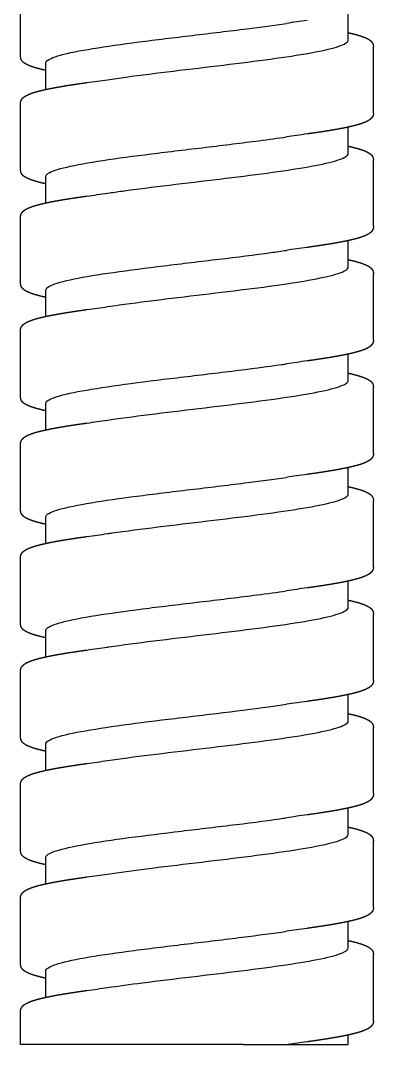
# Model space of a CAD drawing. Extents: x 17496 to 17916, y -10787 to -10193.
# Drawn here: x 17692.88 to 17695.68, y -10580.7 to -10572.57 of the extents above; entities that cross this region are included whole.
import ezdxf

# ---------------------------------------------------------------- set-up
doc = ezdxf.new("R2010")
doc.units = 0
doc.header["$LTSCALE"] = 7
doc.header["$MEASUREMENT"] = 0
doc.layers.add('DWG', color=7, linetype='CONTINUOUS')

msp = doc.modelspace()

# ---------------------------------------------------------------- linework, layer by layer
at = {"layer": 'DWG'}
for p, q in [((17692.8784, -10572.859), (17692.8784, -10572.3328)), ((17695.4784, -10572.7284), (17695.4784, -10572.5202)), ((17695.6784, -10573.309), (17695.6784, -10572.7828)), ((17693.0784, -10573.1216), (17693.0784, -10572.9134)), ((17692.8784, -10573.759), (17692.8784, -10573.2328)), ((17695.4784, -10573.6284), (17695.4784, -10573.4202)), ((17695.6784, -10574.209), (17695.6784, -10573.6828)), ((17693.0784, -10574.0216), (17693.0784, -10573.8134)), ((17692.8784, -10574.659), (17692.8784, -10574.1328)), ((17695.4784, -10574.5284), (17695.4784, -10574.3202)), ((17695.6784, -10575.109), (17695.6784, -10574.5828)), ((17693.0784, -10574.9216), (17693.0784, -10574.7134)), ((17692.8784, -10575.559), (17692.8784, -10575.0328)), ((17695.4784, -10575.4284), (17695.4784, -10575.2202)), ((17695.6784, -10576.009), (17695.6784, -10575.4828)), ((17693.0784, -10575.8216), (17693.0784, -10575.6134)), ((17692.8784, -10576.459), (17692.8784, -10575.9328)), ((17695.4784, -10576.3284), (17695.4784, -10576.1202)), ((17695.6784, -10576.909), (17695.6784, -10576.3828)), ((17693.0784, -10576.7216), (17693.0784, -10576.5134)), ((17692.8784, -10577.359), (17692.8784, -10576.8328)), ((17695.4784, -10577.2284), (17695.4784, -10577.0202)), ((17695.6784, -10577.809), (17695.6784, -10577.2828)), ((17693.0784, -10577.6216), (17693.0784, -10577.4134)), ((17692.8784, -10578.259), (17692.8784, -10577.7328)), ((17695.4784, -10578.1284), (17695.4784, -10577.9202)), ((17695.6784, -10578.709), (17695.6784, -10578.1828)), ((17693.0784, -10578.5216), (17693.0784, -10578.3134)), ((17692.8784, -10579.159), (17692.8784, -10578.6328)), ((17695.4784, -10579.0284), (17695.4784, -10578.8202)), ((17695.6784, -10579.609), (17695.6784, -10579.0828)), ((17693.0784, -10579.4216), (17693.0784, -10579.2134)), ((17692.8784, -10580.059), (17692.8784, -10579.5328)), ((17695.4784, -10579.9284), (17695.4784, -10579.7202)), ((17695.6784, -10580.509), (17695.6784, -10579.9828)), ((17693.0784, -10580.3216), (17693.0784, -10580.1134)), ((17692.8784, -10580.6959), (17692.8784, -10580.4328)), ((17695.4784, -10580.6959), (17695.4784, -10580.6202)), ((17694.6467, -10580.6959), (17692.8784, -10580.6959)), ((17694.6467, -10580.6959), (17694.9863, -10580.6959)), ((17694.9863, -10580.6959), (17695.0007, -10580.6959)), ((17695.0007, -10580.6959), (17695.4784, -10580.6959))]:
    msp.add_line(p, q, dxfattribs=at)
for centre, radius, start, end in [((17697.1681, -10587.3647), 14.927, 97.76642, 98.39889), ((17691.3887, -10558.2771), 14.927, 277.76642, 278.39889), ((17697.1681, -10588.2647), 14.927, 97.76642, 98.39889), ((17691.3887, -10559.1771), 14.927, 277.76642, 278.39889), ((17697.1681, -10589.1647), 14.927, 97.76642, 98.39889), ((17691.3887, -10560.0771), 14.927, 277.76642, 278.39889), ((17697.1681, -10590.0647), 14.927, 97.76642, 98.39889), ((17691.3887, -10560.9771), 14.927, 277.76642, 278.39889), ((17697.1681, -10590.9647), 14.927, 97.76642, 98.39889), ((17691.3887, -10561.8771), 14.927, 277.76642, 278.39889), ((17697.1681, -10591.8647), 14.927, 97.76642, 98.39889), ((17691.3887, -10562.7771), 14.927, 277.76642, 278.39889), ((17697.1681, -10592.7647), 14.927, 97.76642, 98.39889), ((17691.3887, -10563.6771), 14.927, 277.76642, 278.39889), ((17697.1681, -10593.6647), 14.927, 97.76642, 98.39889), ((17691.3887, -10564.5771), 14.927, 277.76642, 278.39889), ((17697.1681, -10594.5647), 14.927, 97.76642, 98.39889), ((17691.3887, -10565.4771), 14.927, 277.76642, 278.39889), ((17697.1981, -10595.6781), 15.1425, 97.76953, 98.34373)]:
    msp.add_arc(centre, radius, start, end, dxfattribs=at)
for points, degree, knots in [([(17693.0784, -10572.9134), (17693.0784, -10572.9094), (17693.0858, -10572.888), (17693.1726, -10572.8492), (17693.4346, -10572.797), (17693.8075, -10572.7448), (17694.2423, -10572.6926), (17694.6549, -10572.6436), (17694.8918, -10572.612), (17694.9878, -10572.5978)], 3, [59.69026, 59.69026, 59.69026, 59.69026, 59.773709, 60.138183, 60.502657, 60.86713, 61.231604, 61.596078, 61.893552, 61.893552, 61.893552, 61.893552]), ([(17695.4784, -10572.6716), (17695.4807, -10572.6721), (17695.497, -10572.6757), (17695.5126, -10572.6794), (17695.5275, -10572.683), (17695.5416, -10572.6867), (17695.5551, -10572.6905), (17695.5678, -10572.6943), (17695.5799, -10572.6982), (17695.5913, -10572.7021), (17695.602, -10572.7061), (17695.6121, -10572.7102), (17695.6214, -10572.7144), (17695.638, -10572.7229), (17695.6534, -10572.7333), (17695.6663, -10572.7462), (17695.6752, -10572.7624), (17695.6784, -10572.7828)], 1, [2.573213, 2.573213, 2.597096, 2.768842, 2.940588, 3.112333, 3.284079, 3.455825, 3.627571, 3.799317, 3.971063, 4.142809, 4.314555, 4.486301, 4.80184, 5.117379, 5.432917, 5.748456, 6.063995, 6.063995]), ([(17693.569, -10573.044), (17693.6155, -10573.0371), (17693.7772, -10573.0144), (17694.088, -10572.9758), (17694.492, -10572.9282), (17694.8727, -10572.8807), (17695.1885, -10572.8331), (17695.4047, -10572.7855), (17695.4731, -10572.7506), (17695.4784, -10572.7316), (17695.4784, -10572.7284)], 3, [60.628562, 60.628562, 60.628562, 60.628562, 60.772553, 61.104644, 61.436734, 61.768825, 62.100915, 62.433006, 62.765096, 62.831853, 62.831853, 62.831853, 62.831853]), ([(17693.0785, -10572.9702), (17693.0761, -10572.9697), (17693.0598, -10572.966), (17693.0443, -10572.9624), (17693.0294, -10572.9587), (17693.0152, -10572.955), (17693.0018, -10572.9513), (17692.989, -10572.9475), (17692.9769, -10572.9436), (17692.9655, -10572.9397), (17692.9548, -10572.9356), (17692.9448, -10572.9315), (17692.9354, -10572.9273), (17692.9189, -10572.9188), (17692.9034, -10572.9085), (17692.8905, -10572.8956), (17692.8817, -10572.8794), (17692.8784, -10572.859)], 1, [2.573214, 2.573214, 2.597068, 2.768814, 2.94056, 3.112306, 3.284052, 3.455798, 3.627544, 3.79929, 3.971036, 4.142782, 4.314528, 4.486274, 4.801818, 5.117362, 5.432907, 5.748451, 6.063995, 6.063995]), ([(17692.8784, -10573.2328), (17692.8789, -10573.2258), (17692.8802, -10573.2191), (17692.8823, -10573.2128), (17692.8849, -10573.2069), (17692.888, -10573.2014), (17692.8915, -10573.1964), (17692.8952, -10573.192), (17692.9013, -10573.1859), (17692.9077, -10573.1806), (17692.9144, -10573.1759), (17692.9216, -10573.1716), (17692.9291, -10573.1676), (17692.9396, -10573.1625), (17692.951, -10573.1576), (17692.9634, -10573.1528), (17692.9766, -10573.1482), (17692.9908, -10573.1437), (17693.0059, -10573.1393), (17693.022, -10573.1349), (17693.039, -10573.1306), (17693.057, -10573.1264), (17693.076, -10573.1221), (17693.096, -10573.1179), (17693.1152, -10573.1139), (17693.1352, -10573.11), (17693.1561, -10573.1061), (17693.1778, -10573.1022), (17693.2003, -10573.0983), (17693.2236, -10573.0944), (17693.2476, -10573.0905), (17693.2723, -10573.0866), (17693.2977, -10573.0827), (17693.3238, -10573.0788), (17693.3505, -10573.0749), (17693.3779, -10573.071), (17693.4059, -10573.0672)], 1, [0, 0, 0.098664, 0.197327, 0.295991, 0.394654, 0.493318, 0.591982, 0.690645, 0.844485, 0.998324, 1.152163, 1.306003, 1.459842, 1.661125, 1.862407, 2.06369, 2.264973, 2.466256, 2.667538, 2.868821, 3.070104, 3.271386, 3.472669, 3.673952, 3.858159, 4.042366, 4.226572, 4.410779, 4.594986, 4.779193, 4.9634, 5.147607, 5.331814, 5.516021, 5.700228, 5.884435, 6.068642, 6.068642]), ([(17695.6784, -10573.309), (17695.678, -10573.316), (17695.6766, -10573.3226), (17695.6746, -10573.329), (17695.6719, -10573.3349), (17695.6688, -10573.3404), (17695.6653, -10573.3454), (17695.6616, -10573.3498), (17695.6556, -10573.3558), (17695.6492, -10573.3611), (17695.6424, -10573.3658), (17695.6353, -10573.3701), (17695.6278, -10573.3742), (17695.6172, -10573.3793), (17695.6058, -10573.3842), (17695.5935, -10573.3889), (17695.5802, -10573.3936), (17695.566, -10573.3981), (17695.5509, -10573.4025), (17695.5349, -10573.4068), (17695.5178, -10573.4111), (17695.4998, -10573.4154), (17695.4808, -10573.4196), (17695.4609, -10573.4239), (17695.4417, -10573.4278), (17695.4216, -10573.4317), (17695.4007, -10573.4357), (17695.379, -10573.4396), (17695.3565, -10573.4435), (17695.3333, -10573.4474), (17695.3093, -10573.4513), (17695.2846, -10573.4552), (17695.2591, -10573.4591), (17695.2331, -10573.463), (17695.2063, -10573.4669), (17695.1789, -10573.4707), (17695.151, -10573.4746)], 1, [0, 0, 0.098664, 0.197327, 0.295991, 0.394654, 0.493318, 0.591981, 0.690645, 0.844484, 0.998324, 1.152163, 1.306002, 1.459842, 1.661124, 1.862407, 2.06369, 2.264972, 2.466255, 2.667538, 2.86882, 3.070103, 3.271385, 3.472668, 3.673951, 3.858158, 4.042365, 4.226572, 4.410779, 4.594986, 4.779193, 4.9634, 5.147607, 5.331814, 5.516021, 5.700228, 5.884435, 6.068642, 6.068642]), ([(17693.0784, -10573.8134), (17693.0785, -10573.8052), (17693.0966, -10573.7797), (17693.223, -10573.7367), (17693.5153, -10573.6845), (17693.9079, -10573.6323), (17694.3491, -10573.5801), (17694.7202, -10573.5353), (17694.9199, -10573.5078), (17694.9878, -10573.4978)], 3, [53.407075, 53.407075, 53.407075, 53.407075, 53.577654, 53.942128, 54.306601, 54.671075, 55.035549, 55.400023, 55.610367, 55.610367, 55.610367, 55.610367]), ([(17693.569, -10573.944), (17693.6069, -10573.9384), (17693.7582, -10573.9169), (17694.0561, -10573.8796), (17694.46, -10573.832), (17694.8442, -10573.7845), (17695.1665, -10573.7369), (17695.3918, -10573.6893), (17695.4705, -10573.6532), (17695.4784, -10573.6328), (17695.4784, -10573.6284)], 3, [54.345376, 54.345376, 54.345376, 54.345376, 54.462835, 54.794925, 55.127016, 55.459106, 55.791196, 56.123287, 56.455377, 56.548668, 56.548668, 56.548668, 56.548668]), ([(17695.4784, -10573.5716), (17695.4807, -10573.5721), (17695.497, -10573.5757), (17695.5126, -10573.5794), (17695.5274, -10573.583), (17695.5416, -10573.5867), (17695.5551, -10573.5905), (17695.5678, -10573.5943), (17695.5799, -10573.5982), (17695.5913, -10573.6021), (17695.602, -10573.6061), (17695.6121, -10573.6102), (17695.6214, -10573.6144), (17695.638, -10573.6229), (17695.6534, -10573.6333), (17695.6663, -10573.6462), (17695.6752, -10573.6624), (17695.6784, -10573.6828)], 1, [2.573214, 2.573214, 2.597066, 2.768812, 2.940557, 3.112303, 3.284049, 3.455795, 3.627541, 3.799287, 3.971033, 4.142779, 4.314525, 4.486271, 4.801816, 5.117361, 5.432906, 5.74845, 6.063995, 6.063995]), ([(17693.0785, -10573.8702), (17693.0761, -10573.8697), (17693.0598, -10573.866), (17693.0443, -10573.8624), (17693.0294, -10573.8587), (17693.0152, -10573.855), (17693.0018, -10573.8513), (17692.989, -10573.8475), (17692.9769, -10573.8436), (17692.9655, -10573.8397), (17692.9548, -10573.8356), (17692.9448, -10573.8315), (17692.9354, -10573.8273), (17692.9189, -10573.8188), (17692.9034, -10573.8085), (17692.8905, -10573.7956), (17692.8817, -10573.7794), (17692.8784, -10573.759)], 1, [2.573214, 2.573214, 2.597067, 2.768813, 2.940559, 3.112305, 3.284051, 3.455797, 3.627543, 3.799289, 3.971035, 4.142781, 4.314527, 4.486273, 4.801817, 5.117362, 5.432906, 5.748451, 6.063995, 6.063995]), ([(17692.8784, -10574.1328), (17692.8789, -10574.1258), (17692.8802, -10574.1191), (17692.8823, -10574.1128), (17692.8849, -10574.1069), (17692.888, -10574.1014), (17692.8915, -10574.0964), (17692.8952, -10574.092), (17692.9013, -10574.0859), (17692.9077, -10574.0806), (17692.9144, -10574.0759), (17692.9216, -10574.0716), (17692.9291, -10574.0676), (17692.9396, -10574.0625), (17692.951, -10574.0576), (17692.9634, -10574.0528), (17692.9766, -10574.0482), (17692.9908, -10574.0437), (17693.0059, -10574.0393), (17693.022, -10574.0349), (17693.039, -10574.0306), (17693.057, -10574.0264), (17693.076, -10574.0221), (17693.096, -10574.0179), (17693.1152, -10574.0139), (17693.1352, -10574.01), (17693.1561, -10574.0061), (17693.1778, -10574.0022), (17693.2003, -10573.9983), (17693.2236, -10573.9944), (17693.2476, -10573.9905), (17693.2723, -10573.9866), (17693.2977, -10573.9827), (17693.3238, -10573.9788), (17693.3505, -10573.9749), (17693.3779, -10573.971), (17693.4059, -10573.9672)], 1, [0, 0, 0.098664, 0.197327, 0.295991, 0.394654, 0.493318, 0.591982, 0.690645, 0.844484, 0.998324, 1.152163, 1.306003, 1.459842, 1.661125, 1.862407, 2.06369, 2.264973, 2.466255, 2.667538, 2.868821, 3.070103, 3.271386, 3.472669, 3.673951, 3.858158, 4.042365, 4.226572, 4.410779, 4.594986, 4.779193, 4.9634, 5.147607, 5.331814, 5.516021, 5.700228, 5.884435, 6.068642, 6.068642]), ([(17695.6784, -10574.209), (17695.678, -10574.216), (17695.6766, -10574.2226), (17695.6746, -10574.229), (17695.6719, -10574.2349), (17695.6688, -10574.2404), (17695.6653, -10574.2454), (17695.6616, -10574.2498), (17695.6556, -10574.2558), (17695.6492, -10574.2611), (17695.6424, -10574.2658), (17695.6353, -10574.2701), (17695.6278, -10574.2742), (17695.6172, -10574.2793), (17695.6058, -10574.2842), (17695.5935, -10574.2889), (17695.5802, -10574.2936), (17695.566, -10574.2981), (17695.5509, -10574.3025), (17695.5349, -10574.3068), (17695.5178, -10574.3111), (17695.4998, -10574.3154), (17695.4808, -10574.3196), (17695.4609, -10574.3239), (17695.4417, -10574.3278), (17695.4216, -10574.3317), (17695.4007, -10574.3357), (17695.379, -10574.3396), (17695.3565, -10574.3435), (17695.3333, -10574.3474), (17695.3093, -10574.3513), (17695.2846, -10574.3552), (17695.2591, -10574.3591), (17695.2331, -10574.363), (17695.2063, -10574.3669), (17695.1789, -10574.3707), (17695.151, -10574.3746)], 1, [0, 0, 0.098664, 0.197327, 0.295991, 0.394654, 0.493318, 0.591981, 0.690645, 0.844484, 0.998324, 1.152163, 1.306003, 1.459842, 1.661125, 1.862407, 2.06369, 2.264973, 2.466255, 2.667538, 2.868821, 3.070103, 3.271386, 3.472668, 3.673951, 3.858158, 4.042365, 4.226572, 4.410779, 4.594986, 4.779193, 4.9634, 5.147607, 5.331814, 5.516021, 5.700228, 5.884435, 6.068642, 6.068642]), ([(17693.0784, -10574.7134), (17693.0785, -10574.7011), (17693.1106, -10574.6714), (17693.2815, -10574.6243), (17693.6018, -10574.5721), (17694.0111, -10574.5198), (17694.4555, -10574.4676), (17694.7837, -10574.427), (17694.948, -10574.4037), (17694.9878, -10574.3978)], 3, [47.12389, 47.12389, 47.12389, 47.12389, 47.381599, 47.746072, 48.110546, 48.47502, 48.839494, 49.203968, 49.327181, 49.327181, 49.327181, 49.327181]), ([(17693.569, -10574.844), (17693.5984, -10574.8396), (17693.7394, -10574.8194), (17694.0243, -10574.7834), (17694.4279, -10574.7358), (17694.8152, -10574.6883), (17695.1439, -10574.6407), (17695.378, -10574.5931), (17695.4676, -10574.5557), (17695.4784, -10574.5341), (17695.4784, -10574.5284)], 3, [48.062191, 48.062191, 48.062191, 48.062191, 48.153116, 48.485206, 48.817297, 49.149387, 49.481478, 49.813568, 50.145659, 50.265482, 50.265482, 50.265482, 50.265482]), ([(17695.4784, -10574.4716), (17695.4807, -10574.4721), (17695.497, -10574.4757), (17695.5126, -10574.4794), (17695.5274, -10574.483), (17695.5416, -10574.4867), (17695.5551, -10574.4905), (17695.5678, -10574.4943), (17695.5799, -10574.4982), (17695.5913, -10574.5021), (17695.602, -10574.5061), (17695.6121, -10574.5102), (17695.6214, -10574.5144), (17695.638, -10574.5229), (17695.6534, -10574.5333), (17695.6663, -10574.5462), (17695.6752, -10574.5624), (17695.6784, -10574.5828)], 1, [2.573214, 2.573214, 2.597067, 2.768813, 2.940559, 3.112305, 3.284051, 3.455797, 3.627543, 3.799289, 3.971035, 4.142781, 4.314526, 4.486272, 4.801817, 5.117362, 5.432906, 5.748451, 6.063995, 6.063995]), ([(17693.0785, -10574.7702), (17693.0761, -10574.7697), (17693.0598, -10574.766), (17693.0443, -10574.7624), (17693.0294, -10574.7587), (17693.0152, -10574.755), (17693.0018, -10574.7513), (17692.989, -10574.7475), (17692.9769, -10574.7436), (17692.9655, -10574.7397), (17692.9548, -10574.7356), (17692.9448, -10574.7315), (17692.9354, -10574.7273), (17692.9189, -10574.7188), (17692.9034, -10574.7085), (17692.8905, -10574.6956), (17692.8817, -10574.6794), (17692.8784, -10574.659)], 1, [2.573214, 2.573214, 2.597066, 2.768812, 2.940558, 3.112304, 3.28405, 3.455796, 3.627542, 3.799288, 3.971034, 4.142779, 4.314525, 4.486271, 4.801816, 5.117361, 5.432906, 5.74845, 6.063995, 6.063995]), ([(17692.8784, -10575.0328), (17692.8789, -10575.0258), (17692.8802, -10575.0191), (17692.8823, -10575.0128), (17692.8849, -10575.0069), (17692.888, -10575.0014), (17692.8915, -10574.9964), (17692.8952, -10574.992), (17692.9013, -10574.9859), (17692.9077, -10574.9806), (17692.9144, -10574.9759), (17692.9216, -10574.9716), (17692.9291, -10574.9676), (17692.9396, -10574.9625), (17692.951, -10574.9576), (17692.9634, -10574.9528), (17692.9766, -10574.9482), (17692.9908, -10574.9437), (17693.0059, -10574.9393), (17693.022, -10574.9349), (17693.039, -10574.9306), (17693.057, -10574.9264), (17693.076, -10574.9221), (17693.096, -10574.9179), (17693.1152, -10574.9139), (17693.1352, -10574.91), (17693.1561, -10574.9061), (17693.1778, -10574.9022), (17693.2003, -10574.8983), (17693.2236, -10574.8944), (17693.2476, -10574.8905), (17693.2723, -10574.8866), (17693.2977, -10574.8827), (17693.3238, -10574.8788), (17693.3505, -10574.8749), (17693.3779, -10574.871), (17693.4059, -10574.8672)], 1, [0, 0, 0.098664, 0.197327, 0.295991, 0.394654, 0.493318, 0.591981, 0.690645, 0.844484, 0.998324, 1.152163, 1.306002, 1.459842, 1.661124, 1.862407, 2.06369, 2.264972, 2.466255, 2.667538, 2.86882, 3.070103, 3.271385, 3.472668, 3.673951, 3.858158, 4.042365, 4.226572, 4.410779, 4.594986, 4.779193, 4.9634, 5.147607, 5.331814, 5.516021, 5.700228, 5.884435, 6.068642, 6.068642]), ([(17695.6784, -10575.109), (17695.678, -10575.116), (17695.6766, -10575.1226), (17695.6746, -10575.129), (17695.6719, -10575.1349), (17695.6688, -10575.1404), (17695.6653, -10575.1454), (17695.6616, -10575.1498), (17695.6556, -10575.1558), (17695.6492, -10575.1611), (17695.6424, -10575.1658), (17695.6353, -10575.1701), (17695.6278, -10575.1742), (17695.6172, -10575.1793), (17695.6058, -10575.1842), (17695.5935, -10575.1889), (17695.5802, -10575.1936), (17695.566, -10575.1981), (17695.5509, -10575.2025), (17695.5349, -10575.2068), (17695.5178, -10575.2111), (17695.4998, -10575.2154), (17695.4808, -10575.2196), (17695.4609, -10575.2239), (17695.4417, -10575.2278), (17695.4216, -10575.2317), (17695.4007, -10575.2357), (17695.379, -10575.2396), (17695.3565, -10575.2435), (17695.3333, -10575.2474), (17695.3093, -10575.2513), (17695.2846, -10575.2552), (17695.2591, -10575.2591), (17695.2331, -10575.263), (17695.2063, -10575.2669), (17695.1789, -10575.2707), (17695.151, -10575.2746)], 1, [0, 0, 0.098664, 0.197327, 0.295991, 0.394654, 0.493318, 0.591982, 0.690645, 0.844485, 0.998324, 1.152163, 1.306003, 1.459842, 1.661125, 1.862407, 2.06369, 2.264973, 2.466255, 2.667538, 2.868821, 3.070104, 3.271386, 3.472669, 3.673952, 3.858159, 4.042365, 4.226572, 4.410779, 4.594986, 4.779193, 4.9634, 5.147607, 5.331814, 5.516021, 5.700228, 5.884435, 6.068642, 6.068642]), ([(17693.0784, -10575.6134), (17693.0785, -10575.5969), (17693.1278, -10575.563), (17693.3475, -10575.5118), (17693.6935, -10575.4596), (17694.1163, -10575.4074), (17694.5604, -10575.3552), (17694.8453, -10575.3186), (17694.9762, -10575.2995), (17694.9878, -10575.2978)], 3, [40.840704, 40.840704, 40.840704, 40.840704, 41.185543, 41.550017, 41.914491, 42.278965, 42.643439, 43.007913, 43.043996, 43.043996, 43.043996, 43.043996]), ([(17693.569, -10575.744), (17693.5898, -10575.7409), (17693.7207, -10575.722), (17693.9926, -10575.6872), (17694.3957, -10575.6396), (17694.7859, -10575.5921), (17695.1207, -10575.5445), (17695.3634, -10575.4969), (17695.4645, -10575.4582), (17695.4784, -10575.4354), (17695.4784, -10575.4284)], 3, [41.779006, 41.779006, 41.779006, 41.779006, 41.843397, 42.175488, 42.507578, 42.839669, 43.171759, 43.50385, 43.83594, 43.982297, 43.982297, 43.982297, 43.982297]), ([(17695.4784, -10575.3716), (17695.4807, -10575.3721), (17695.497, -10575.3757), (17695.5126, -10575.3794), (17695.5274, -10575.383), (17695.5416, -10575.3867), (17695.5551, -10575.3905), (17695.5678, -10575.3943), (17695.5799, -10575.3982), (17695.5913, -10575.4021), (17695.602, -10575.4061), (17695.6121, -10575.4102), (17695.6214, -10575.4144), (17695.638, -10575.4229), (17695.6534, -10575.4333), (17695.6663, -10575.4462), (17695.6752, -10575.4624), (17695.6784, -10575.4828)], 1, [2.573214, 2.573214, 2.597068, 2.768814, 2.94056, 3.112306, 3.284052, 3.455798, 3.627544, 3.79929, 3.971036, 4.142782, 4.314528, 4.486274, 4.801818, 5.117362, 5.432907, 5.748451, 6.063995, 6.063995]), ([(17693.0785, -10575.6702), (17693.0761, -10575.6697), (17693.0598, -10575.666), (17693.0443, -10575.6624), (17693.0294, -10575.6587), (17693.0152, -10575.655), (17693.0018, -10575.6513), (17692.989, -10575.6475), (17692.9769, -10575.6436), (17692.9655, -10575.6397), (17692.9548, -10575.6356), (17692.9448, -10575.6315), (17692.9354, -10575.6273), (17692.9189, -10575.6188), (17692.9034, -10575.6085), (17692.8905, -10575.5956), (17692.8817, -10575.5794), (17692.8784, -10575.559)], 1, [2.573213, 2.573213, 2.597096, 2.768842, 2.940588, 3.112334, 3.28408, 3.455825, 3.627571, 3.799317, 3.971063, 4.142809, 4.314555, 4.486301, 4.80184, 5.117379, 5.432917, 5.748456, 6.063995, 6.063995]), ([(17692.8784, -10575.9328), (17692.8789, -10575.9258), (17692.8802, -10575.9191), (17692.8823, -10575.9128), (17692.8849, -10575.9069), (17692.888, -10575.9014), (17692.8915, -10575.8964), (17692.8952, -10575.892), (17692.9013, -10575.8859), (17692.9077, -10575.8806), (17692.9144, -10575.8759), (17692.9216, -10575.8716), (17692.9291, -10575.8676), (17692.9396, -10575.8625), (17692.951, -10575.8576), (17692.9634, -10575.8528), (17692.9766, -10575.8482), (17692.9908, -10575.8437), (17693.0059, -10575.8393), (17693.022, -10575.8349), (17693.039, -10575.8306), (17693.057, -10575.8264), (17693.076, -10575.8221), (17693.096, -10575.8179), (17693.1152, -10575.8139), (17693.1352, -10575.81), (17693.1561, -10575.8061), (17693.1778, -10575.8022), (17693.2003, -10575.7983), (17693.2236, -10575.7944), (17693.2476, -10575.7905), (17693.2723, -10575.7866), (17693.2977, -10575.7827), (17693.3238, -10575.7788), (17693.3505, -10575.7749), (17693.3779, -10575.771), (17693.4059, -10575.7672)], 1, [0, 0, 0.098664, 0.197327, 0.295991, 0.394654, 0.493318, 0.591981, 0.690645, 0.844484, 0.998324, 1.152163, 1.306002, 1.459842, 1.661124, 1.862407, 2.063689, 2.264972, 2.466255, 2.667537, 2.86882, 3.070102, 3.271385, 3.472668, 3.67395, 3.858157, 4.042364, 4.226571, 4.410778, 4.594986, 4.779193, 4.9634, 5.147607, 5.331814, 5.516021, 5.700228, 5.884435, 6.068642, 6.068642]), ([(17695.6784, -10576.009), (17695.678, -10576.016), (17695.6766, -10576.0226), (17695.6746, -10576.029), (17695.6719, -10576.0349), (17695.6688, -10576.0404), (17695.6653, -10576.0454), (17695.6616, -10576.0498), (17695.6556, -10576.0558), (17695.6492, -10576.0611), (17695.6424, -10576.0658), (17695.6353, -10576.0701), (17695.6278, -10576.0742), (17695.6172, -10576.0793), (17695.6058, -10576.0842), (17695.5935, -10576.0889), (17695.5802, -10576.0936), (17695.566, -10576.0981), (17695.5509, -10576.1025), (17695.5349, -10576.1068), (17695.5178, -10576.1111), (17695.4998, -10576.1154), (17695.4808, -10576.1196), (17695.4609, -10576.1239), (17695.4417, -10576.1278), (17695.4216, -10576.1317), (17695.4007, -10576.1357), (17695.379, -10576.1396), (17695.3565, -10576.1435), (17695.3333, -10576.1474), (17695.3093, -10576.1513), (17695.2846, -10576.1552), (17695.2591, -10576.1591), (17695.2331, -10576.163), (17695.2063, -10576.1669), (17695.1789, -10576.1707), (17695.151, -10576.1746)], 1, [0, 0, 0.098664, 0.197327, 0.295991, 0.394654, 0.493318, 0.591982, 0.690645, 0.844485, 0.998324, 1.152163, 1.306003, 1.459842, 1.661125, 1.862408, 2.06369, 2.264973, 2.466256, 2.667538, 2.868821, 3.070104, 3.271387, 3.472669, 3.673952, 3.858159, 4.042366, 4.226573, 4.41078, 4.594987, 4.779193, 4.9634, 5.147607, 5.331814, 5.516021, 5.700228, 5.884435, 6.068642, 6.068642]), ([(17693.0784, -10576.5134), (17693.0784, -10576.5102), (17693.0842, -10576.4895), (17693.1643, -10576.4515), (17693.4205, -10576.3993), (17693.7895, -10576.3471), (17694.2227, -10576.2949), (17694.6427, -10576.2451), (17694.8867, -10576.2127), (17694.9878, -10576.1978)], 3, [34.557519, 34.557519, 34.557519, 34.557519, 34.625014, 34.989488, 35.353962, 35.718436, 36.08291, 36.447384, 36.760811, 36.760811, 36.760811, 36.760811]), ([(17693.569, -10576.644), (17693.5813, -10576.6422), (17693.7022, -10576.6245), (17693.9612, -10576.591), (17694.3634, -10576.5434), (17694.7562, -10576.4959), (17695.0969, -10576.4483), (17695.3481, -10576.4007), (17695.461, -10576.3608), (17695.4784, -10576.3366), (17695.4784, -10576.3284)], 3, [35.49582, 35.49582, 35.49582, 35.49582, 35.533679, 35.865769, 36.19786, 36.52995, 36.862041, 37.194131, 37.526221, 37.699112, 37.699112, 37.699112, 37.699112]), ([(17695.4784, -10576.2716), (17695.4807, -10576.2721), (17695.497, -10576.2757), (17695.5126, -10576.2794), (17695.5274, -10576.283), (17695.5416, -10576.2867), (17695.5551, -10576.2905), (17695.5678, -10576.2943), (17695.5799, -10576.2982), (17695.5913, -10576.3021), (17695.602, -10576.3061), (17695.6121, -10576.3102), (17695.6214, -10576.3144), (17695.638, -10576.3229), (17695.6534, -10576.3333), (17695.6663, -10576.3462), (17695.6752, -10576.3624), (17695.6784, -10576.3828)], 1, [2.573214, 2.573214, 2.597069, 2.768815, 2.940561, 3.112307, 3.284053, 3.455799, 3.627545, 3.799291, 3.971037, 4.142783, 4.314529, 4.486275, 4.801819, 5.117363, 5.432907, 5.748451, 6.063995, 6.063995]), ([(17693.0785, -10576.5702), (17693.0761, -10576.5697), (17693.0598, -10576.566), (17693.0443, -10576.5624), (17693.0294, -10576.5587), (17693.0152, -10576.555), (17693.0018, -10576.5513), (17692.989, -10576.5475), (17692.9769, -10576.5436), (17692.9655, -10576.5397), (17692.9548, -10576.5356), (17692.9448, -10576.5315), (17692.9354, -10576.5273), (17692.9189, -10576.5188), (17692.9034, -10576.5085), (17692.8905, -10576.4956), (17692.8817, -10576.4794), (17692.8784, -10576.459)], 1, [2.573214, 2.573214, 2.597095, 2.768841, 2.940587, 3.112332, 3.284078, 3.455824, 3.62757, 3.799316, 3.971062, 4.142808, 4.314554, 4.4863, 4.801839, 5.117378, 5.432917, 5.748456, 6.063995, 6.063995]), ([(17692.8784, -10576.8328), (17692.8789, -10576.8258), (17692.8802, -10576.8191), (17692.8823, -10576.8128), (17692.8849, -10576.8069), (17692.888, -10576.8014), (17692.8915, -10576.7964), (17692.8952, -10576.792), (17692.9013, -10576.7859), (17692.9077, -10576.7806), (17692.9144, -10576.7759), (17692.9216, -10576.7716), (17692.9291, -10576.7676), (17692.9396, -10576.7625), (17692.951, -10576.7576), (17692.9634, -10576.7528), (17692.9766, -10576.7482), (17692.9908, -10576.7437), (17693.0059, -10576.7393), (17693.022, -10576.7349), (17693.039, -10576.7306), (17693.057, -10576.7264), (17693.076, -10576.7221), (17693.096, -10576.7179), (17693.1152, -10576.7139), (17693.1352, -10576.71), (17693.1561, -10576.7061), (17693.1778, -10576.7022), (17693.2003, -10576.6983), (17693.2236, -10576.6944), (17693.2476, -10576.6905), (17693.2723, -10576.6866), (17693.2977, -10576.6827), (17693.3238, -10576.6788), (17693.3505, -10576.6749), (17693.3779, -10576.671), (17693.4059, -10576.6672)], 1, [0, 0, 0.098664, 0.197327, 0.295991, 0.394654, 0.493318, 0.591981, 0.690645, 0.844484, 0.998323, 1.152163, 1.306002, 1.459841, 1.661124, 1.862407, 2.063689, 2.264972, 2.466254, 2.667537, 2.86882, 3.070102, 3.271385, 3.472667, 3.67395, 3.858157, 4.042364, 4.226571, 4.410778, 4.594985, 4.779192, 4.963399, 5.147606, 5.331814, 5.516021, 5.700228, 5.884435, 6.068642, 6.068642]), ([(17695.6784, -10576.909), (17695.678, -10576.916), (17695.6766, -10576.9226), (17695.6746, -10576.929), (17695.6719, -10576.9349), (17695.6688, -10576.9404), (17695.6653, -10576.9454), (17695.6616, -10576.9498), (17695.6556, -10576.9558), (17695.6492, -10576.9611), (17695.6424, -10576.9658), (17695.6353, -10576.9701), (17695.6278, -10576.9742), (17695.6172, -10576.9793), (17695.6058, -10576.9842), (17695.5935, -10576.9889), (17695.5802, -10576.9936), (17695.566, -10576.9981), (17695.5509, -10577.0025), (17695.5349, -10577.0068), (17695.5178, -10577.0111), (17695.4998, -10577.0154), (17695.4808, -10577.0196), (17695.4609, -10577.0239), (17695.4417, -10577.0278), (17695.4216, -10577.0317), (17695.4007, -10577.0357), (17695.379, -10577.0396), (17695.3565, -10577.0435), (17695.3333, -10577.0474), (17695.3093, -10577.0513), (17695.2846, -10577.0552), (17695.2591, -10577.0591), (17695.2331, -10577.063), (17695.2063, -10577.0669), (17695.1789, -10577.0707), (17695.151, -10577.0746)], 1, [0, 0, 0.098664, 0.197327, 0.295991, 0.394655, 0.493318, 0.591982, 0.690645, 0.844485, 0.998324, 1.152164, 1.306003, 1.459842, 1.661125, 1.862408, 2.063691, 2.264973, 2.466256, 2.667539, 2.868822, 3.070104, 3.271387, 3.47267, 3.673952, 3.858159, 4.042366, 4.226573, 4.41078, 4.594987, 4.779194, 4.963401, 5.147607, 5.331814, 5.516021, 5.700228, 5.884435, 6.068642, 6.068642]), ([(17693.0784, -10577.4134), (17693.0785, -10577.406), (17693.0944, -10577.3812), (17693.2132, -10577.339), (17693.5001, -10577.2868), (17693.8893, -10577.2346), (17694.3296, -10577.1824), (17694.7084, -10577.1368), (17694.9148, -10577.1086), (17694.9878, -10577.0978)], 3, [28.274334, 28.274334, 28.274334, 28.274334, 28.428959, 28.793433, 29.157907, 29.522381, 29.886854, 30.251328, 30.477625, 30.477625, 30.477625, 30.477625]), ([(17695.4784, -10577.1716), (17695.4807, -10577.1721), (17695.497, -10577.1757), (17695.5126, -10577.1794), (17695.5274, -10577.183), (17695.5416, -10577.1867), (17695.5551, -10577.1905), (17695.5678, -10577.1943), (17695.5799, -10577.1982), (17695.5913, -10577.2021), (17695.602, -10577.2061), (17695.6121, -10577.2102), (17695.6214, -10577.2144), (17695.638, -10577.2229), (17695.6534, -10577.2333), (17695.6663, -10577.2462), (17695.6752, -10577.2624), (17695.6784, -10577.2828)], 1, [2.573214, 2.573214, 2.597071, 2.768817, 2.940563, 3.112309, 3.284055, 3.455801, 3.627547, 3.799293, 3.971039, 4.142785, 4.314531, 4.486276, 4.80182, 5.117364, 5.432908, 5.748451, 6.063995, 6.063995]), ([(17693.569, -10577.544), (17693.5727, -10577.5434), (17693.6839, -10577.527), (17693.93, -10577.4948), (17694.331, -10577.4472), (17694.7262, -10577.3997), (17695.0725, -10577.3521), (17695.3321, -10577.3045), (17695.4572, -10577.2633), (17695.4784, -10577.2379), (17695.4784, -10577.2284)], 3, [29.212635, 29.212635, 29.212635, 29.212635, 29.22396, 29.556051, 29.888141, 30.220231, 30.552322, 30.884412, 31.216503, 31.415927, 31.415927, 31.415927, 31.415927]), ([(17693.0785, -10577.4702), (17693.0761, -10577.4697), (17693.0598, -10577.466), (17693.0443, -10577.4624), (17693.0294, -10577.4587), (17693.0152, -10577.455), (17693.0018, -10577.4513), (17692.989, -10577.4475), (17692.9769, -10577.4436), (17692.9655, -10577.4397), (17692.9548, -10577.4356), (17692.9448, -10577.4315), (17692.9354, -10577.4273), (17692.9189, -10577.4188), (17692.9034, -10577.4085), (17692.8905, -10577.3956), (17692.8817, -10577.3794), (17692.8784, -10577.359)], 1, [2.573214, 2.573214, 2.597093, 2.768839, 2.940585, 3.112331, 3.284077, 3.455823, 3.627569, 3.799315, 3.971061, 4.142807, 4.314553, 4.486299, 4.801838, 5.117377, 5.432916, 5.748456, 6.063995, 6.063995]), ([(17692.8784, -10577.7328), (17692.8789, -10577.7258), (17692.8802, -10577.7191), (17692.8823, -10577.7128), (17692.8849, -10577.7069), (17692.888, -10577.7014), (17692.8915, -10577.6964), (17692.8952, -10577.692), (17692.9013, -10577.6859), (17692.9077, -10577.6806), (17692.9144, -10577.6759), (17692.9216, -10577.6716), (17692.9291, -10577.6676), (17692.9396, -10577.6625), (17692.951, -10577.6576), (17692.9634, -10577.6528), (17692.9766, -10577.6482), (17692.9908, -10577.6437), (17693.0059, -10577.6393), (17693.022, -10577.6349), (17693.039, -10577.6306), (17693.057, -10577.6264), (17693.076, -10577.6221), (17693.096, -10577.6179), (17693.1152, -10577.6139), (17693.1352, -10577.61), (17693.1561, -10577.6061), (17693.1778, -10577.6022), (17693.2003, -10577.5983), (17693.2236, -10577.5944), (17693.2476, -10577.5905), (17693.2723, -10577.5866), (17693.2977, -10577.5827), (17693.3238, -10577.5788), (17693.3505, -10577.5749), (17693.3779, -10577.571), (17693.4059, -10577.5672)], 1, [0, 0, 0.098664, 0.197327, 0.295991, 0.394654, 0.493318, 0.591981, 0.690645, 0.844484, 0.998323, 1.152163, 1.306002, 1.459841, 1.661124, 1.862406, 2.063689, 2.264971, 2.466254, 2.667537, 2.868819, 3.070102, 3.271384, 3.472667, 3.673949, 3.858156, 4.042364, 4.226571, 4.410778, 4.594985, 4.779192, 4.963399, 5.147606, 5.331813, 5.516021, 5.700228, 5.884435, 6.068642, 6.068642]), ([(17695.6784, -10577.809), (17695.678, -10577.816), (17695.6766, -10577.8226), (17695.6746, -10577.829), (17695.6719, -10577.8349), (17695.6688, -10577.8404), (17695.6653, -10577.8454), (17695.6616, -10577.8498), (17695.6556, -10577.8558), (17695.6492, -10577.8611), (17695.6424, -10577.8658), (17695.6353, -10577.8701), (17695.6278, -10577.8742), (17695.6172, -10577.8793), (17695.6058, -10577.8842), (17695.5935, -10577.8889), (17695.5802, -10577.8936), (17695.566, -10577.8981), (17695.5509, -10577.9025), (17695.5349, -10577.9068), (17695.5178, -10577.9111), (17695.4998, -10577.9154), (17695.4808, -10577.9196), (17695.4609, -10577.9239), (17695.4417, -10577.9278), (17695.4216, -10577.9317), (17695.4007, -10577.9357), (17695.379, -10577.9396), (17695.3565, -10577.9435), (17695.3333, -10577.9474), (17695.3093, -10577.9513), (17695.2846, -10577.9552), (17695.2591, -10577.9591), (17695.2331, -10577.963), (17695.2063, -10577.9669), (17695.1789, -10577.9707), (17695.151, -10577.9746)], 1, [0, 0, 0.098664, 0.197327, 0.295991, 0.394655, 0.493318, 0.591982, 0.690646, 0.844485, 0.998324, 1.152164, 1.306003, 1.459843, 1.661125, 1.862408, 2.063691, 2.264974, 2.466256, 2.667539, 2.868822, 3.070105, 3.271387, 3.47267, 3.673953, 3.85816, 4.042367, 4.226573, 4.41078, 4.594987, 4.779194, 4.963401, 5.147608, 5.331814, 5.516021, 5.700228, 5.884435, 6.068642, 6.068642]), ([(17693.0784, -10578.3134), (17693.0785, -10578.3018), (17693.1078, -10578.2729), (17693.2702, -10578.2265), (17693.5856, -10578.1743), (17693.992, -10578.1221), (17694.4361, -10578.0699), (17694.7722, -10578.0285), (17694.9429, -10578.0044), (17694.9878, -10577.9978)], 3, [21.991149, 21.991149, 21.991149, 21.991149, 22.232904, 22.597378, 22.961852, 23.326325, 23.690799, 24.055273, 24.19444, 24.19444, 24.19444, 24.19444]), ([(17695.4784, -10578.0716), (17695.4807, -10578.0721), (17695.497, -10578.0757), (17695.5126, -10578.0794), (17695.5274, -10578.083), (17695.5416, -10578.0867), (17695.5551, -10578.0905), (17695.5678, -10578.0943), (17695.5799, -10578.0982), (17695.5913, -10578.1021), (17695.602, -10578.1061), (17695.6121, -10578.1102), (17695.6214, -10578.1144), (17695.638, -10578.1229), (17695.6534, -10578.1333), (17695.6663, -10578.1462), (17695.6752, -10578.1624), (17695.6784, -10578.1828)], 1, [2.573214, 2.573214, 2.597072, 2.768818, 2.940564, 3.11231, 3.284056, 3.455802, 3.627548, 3.799294, 3.97104, 4.142786, 4.314532, 4.486278, 4.801821, 5.117365, 5.432908, 5.748452, 6.063995, 6.063995]), ([(17693.569, -10578.444), (17693.6713, -10578.4289), (17693.9051, -10578.3979), (17694.2986, -10578.351), (17694.6959, -10578.3035), (17695.0476, -10578.2559), (17695.3153, -10578.2083), (17695.4532, -10578.1658), (17695.4784, -10578.1392), (17695.4784, -10578.1284)], 3, [22.92945, 22.92945, 22.92945, 22.92945, 23.246332, 23.578422, 23.910513, 24.242603, 24.574694, 24.906784, 25.132741, 25.132741, 25.132741, 25.132741]), ([(17693.0785, -10578.3702), (17693.0761, -10578.3697), (17693.0598, -10578.366), (17693.0443, -10578.3624), (17693.0294, -10578.3587), (17693.0152, -10578.355), (17693.0018, -10578.3513), (17692.989, -10578.3475), (17692.9769, -10578.3436), (17692.9655, -10578.3397), (17692.9548, -10578.3356), (17692.9448, -10578.3315), (17692.9354, -10578.3273), (17692.9189, -10578.3188), (17692.9034, -10578.3085), (17692.8905, -10578.2956), (17692.8817, -10578.2794), (17692.8784, -10578.259)], 1, [2.573214, 2.573214, 2.597092, 2.768838, 2.940584, 3.11233, 3.284076, 3.455822, 3.627568, 3.799314, 3.971059, 4.142805, 4.314551, 4.486297, 4.801837, 5.117376, 5.432916, 5.748456, 6.063995, 6.063995]), ([(17692.8784, -10578.6328), (17692.8789, -10578.6258), (17692.8802, -10578.6191), (17692.8823, -10578.6128), (17692.8849, -10578.6069), (17692.888, -10578.6014), (17692.8915, -10578.5964), (17692.8952, -10578.592), (17692.9013, -10578.5859), (17692.9077, -10578.5806), (17692.9144, -10578.5759), (17692.9216, -10578.5716), (17692.9291, -10578.5676), (17692.9396, -10578.5625), (17692.951, -10578.5576), (17692.9634, -10578.5528), (17692.9766, -10578.5482), (17692.9908, -10578.5437), (17693.0059, -10578.5393), (17693.022, -10578.5349), (17693.039, -10578.5306), (17693.057, -10578.5264), (17693.076, -10578.5221), (17693.096, -10578.5179), (17693.1152, -10578.5139), (17693.1352, -10578.51), (17693.1561, -10578.5061), (17693.1778, -10578.5022), (17693.2003, -10578.4983), (17693.2236, -10578.4944), (17693.2476, -10578.4905), (17693.2723, -10578.4866), (17693.2977, -10578.4827), (17693.3238, -10578.4788), (17693.3505, -10578.4749), (17693.3779, -10578.471), (17693.4059, -10578.4672)], 1, [0, 0, 0.098663, 0.197327, 0.29599, 0.394654, 0.493317, 0.591981, 0.690644, 0.844484, 0.998323, 1.152162, 1.306002, 1.459841, 1.661124, 1.862406, 2.063689, 2.264971, 2.466254, 2.667536, 2.868819, 3.070101, 3.271384, 3.472666, 3.673949, 3.858156, 4.042363, 4.22657, 4.410778, 4.594985, 4.779192, 4.963399, 5.147606, 5.331813, 5.51602, 5.700228, 5.884435, 6.068642, 6.068642]), ([(17695.6784, -10578.709), (17695.678, -10578.716), (17695.6766, -10578.7226), (17695.6746, -10578.729), (17695.6719, -10578.7349), (17695.6688, -10578.7404), (17695.6653, -10578.7454), (17695.6616, -10578.7498), (17695.6556, -10578.7558), (17695.6492, -10578.7611), (17695.6424, -10578.7658), (17695.6353, -10578.7701), (17695.6278, -10578.7742), (17695.6172, -10578.7793), (17695.6058, -10578.7842), (17695.5935, -10578.7889), (17695.5802, -10578.7936), (17695.566, -10578.7981), (17695.5509, -10578.8025), (17695.5349, -10578.8068), (17695.5178, -10578.8111), (17695.4998, -10578.8154), (17695.4808, -10578.8196), (17695.4609, -10578.8239), (17695.4417, -10578.8278), (17695.4216, -10578.8317), (17695.4007, -10578.8357), (17695.379, -10578.8396), (17695.3565, -10578.8435), (17695.3333, -10578.8474), (17695.3093, -10578.8513), (17695.2846, -10578.8552), (17695.2591, -10578.8591), (17695.2331, -10578.863), (17695.2063, -10578.8669), (17695.1789, -10578.8707), (17695.151, -10578.8746)], 1, [0, 0, 0.098664, 0.197327, 0.295991, 0.394655, 0.493318, 0.591982, 0.690646, 0.844485, 0.998324, 1.152164, 1.306003, 1.459843, 1.661125, 1.862408, 2.063691, 2.264974, 2.466257, 2.667539, 2.868822, 3.070105, 3.271388, 3.47267, 3.673953, 3.85816, 4.042367, 4.226574, 4.410781, 4.594987, 4.779194, 4.963401, 5.147608, 5.331815, 5.516021, 5.700228, 5.884435, 6.068642, 6.068642]), ([(17693.0784, -10579.2134), (17693.0785, -10579.1977), (17693.1244, -10579.1646), (17693.3348, -10579.1141), (17693.6763, -10579.0619), (17694.0969, -10579.0097), (17694.5414, -10578.9574), (17694.8341, -10578.9202), (17694.971, -10578.9003), (17694.9878, -10578.8978)], 3, [15.707963, 15.707963, 15.707963, 15.707963, 16.036849, 16.401323, 16.765796, 17.13027, 17.494744, 17.859218, 17.911255, 17.911255, 17.911255, 17.911255]), ([(17695.4784, -10578.9716), (17695.4807, -10578.9721), (17695.497, -10578.9757), (17695.5126, -10578.9794), (17695.5274, -10578.983), (17695.5416, -10578.9867), (17695.5551, -10578.9905), (17695.5678, -10578.9943), (17695.5799, -10578.9982), (17695.5913, -10579.0021), (17695.602, -10579.0061), (17695.6121, -10579.0102), (17695.6214, -10579.0144), (17695.638, -10579.0229), (17695.6534, -10579.0333), (17695.6663, -10579.0462), (17695.6752, -10579.0624), (17695.6784, -10579.0828)], 1, [2.573214, 2.573214, 2.597074, 2.76882, 2.940566, 3.112312, 3.284058, 3.455804, 3.62755, 3.799296, 3.971042, 4.142787, 4.314533, 4.486279, 4.801823, 5.117366, 5.432909, 5.748452, 6.063995, 6.063995]), ([(17693.569, -10579.344), (17693.6627, -10579.3301), (17693.885, -10579.3004), (17694.2661, -10579.2548), (17694.6653, -10579.2073), (17695.0221, -10579.1597), (17695.2977, -10579.1121), (17695.4488, -10579.0684), (17695.4784, -10579.0404), (17695.4784, -10579.0284)], 3, [16.646264, 16.646264, 16.646264, 16.646264, 16.936613, 17.268704, 17.600794, 17.932885, 18.264975, 18.597065, 18.849556, 18.849556, 18.849556, 18.849556]), ([(17693.0785, -10579.2702), (17693.0761, -10579.2697), (17693.0598, -10579.266), (17693.0443, -10579.2624), (17693.0294, -10579.2587), (17693.0152, -10579.255), (17693.0018, -10579.2513), (17692.989, -10579.2475), (17692.9769, -10579.2436), (17692.9655, -10579.2397), (17692.9548, -10579.2356), (17692.9448, -10579.2315), (17692.9354, -10579.2273), (17692.9189, -10579.2188), (17692.9034, -10579.2085), (17692.8905, -10579.1956), (17692.8817, -10579.1794), (17692.8784, -10579.159)], 1, [2.573214, 2.573214, 2.597091, 2.768837, 2.940582, 3.112328, 3.284074, 3.45582, 3.627566, 3.799312, 3.971058, 4.142804, 4.31455, 4.486296, 4.801836, 5.117376, 5.432915, 5.748455, 6.063995, 6.063995]), ([(17692.8784, -10579.5328), (17692.8789, -10579.5258), (17692.8802, -10579.5191), (17692.8823, -10579.5128), (17692.8849, -10579.5069), (17692.888, -10579.5014), (17692.8915, -10579.4964), (17692.8952, -10579.492), (17692.9013, -10579.4859), (17692.9077, -10579.4806), (17692.9144, -10579.4759), (17692.9216, -10579.4716), (17692.9291, -10579.4676), (17692.9396, -10579.4625), (17692.951, -10579.4576), (17692.9634, -10579.4528), (17692.9766, -10579.4482), (17692.9908, -10579.4437), (17693.0059, -10579.4393), (17693.022, -10579.4349), (17693.039, -10579.4306), (17693.057, -10579.4264), (17693.076, -10579.4221), (17693.096, -10579.4179), (17693.1152, -10579.4139), (17693.1352, -10579.41), (17693.1561, -10579.4061), (17693.1778, -10579.4022), (17693.2003, -10579.3983), (17693.2236, -10579.3944), (17693.2476, -10579.3905), (17693.2723, -10579.3866), (17693.2977, -10579.3827), (17693.3238, -10579.3788), (17693.3505, -10579.3749), (17693.3779, -10579.371), (17693.4059, -10579.3672)], 1, [0, 0, 0.098663, 0.197327, 0.29599, 0.394654, 0.493317, 0.591981, 0.690644, 0.844484, 0.998323, 1.152162, 1.306002, 1.459841, 1.661123, 1.862406, 2.063688, 2.264971, 2.466253, 2.667536, 2.868818, 3.070101, 3.271383, 3.472666, 3.673948, 3.858156, 4.042363, 4.22657, 4.410777, 4.594984, 4.779192, 4.963399, 5.147606, 5.331813, 5.51602, 5.700227, 5.884435, 6.068642, 6.068642]), ([(17695.6784, -10579.609), (17695.678, -10579.616), (17695.6766, -10579.6226), (17695.6746, -10579.629), (17695.6719, -10579.6349), (17695.6688, -10579.6404), (17695.6653, -10579.6454), (17695.6616, -10579.6498), (17695.6556, -10579.6558), (17695.6492, -10579.6611), (17695.6424, -10579.6658), (17695.6353, -10579.6701), (17695.6278, -10579.6742), (17695.6172, -10579.6793), (17695.6058, -10579.6842), (17695.5935, -10579.6889), (17695.5802, -10579.6936), (17695.566, -10579.6981), (17695.5509, -10579.7025), (17695.5349, -10579.7068), (17695.5178, -10579.7111), (17695.4998, -10579.7154), (17695.4808, -10579.7196), (17695.4609, -10579.7239), (17695.4417, -10579.7278), (17695.4216, -10579.7317), (17695.4007, -10579.7357), (17695.379, -10579.7396), (17695.3565, -10579.7435), (17695.3333, -10579.7474), (17695.3093, -10579.7513), (17695.2846, -10579.7552), (17695.2591, -10579.7591), (17695.2331, -10579.763), (17695.2063, -10579.7669), (17695.1789, -10579.7707), (17695.151, -10579.7746)], 1, [0, 0, 0.098664, 0.197327, 0.295991, 0.394655, 0.493318, 0.591982, 0.690646, 0.844485, 0.998325, 1.152164, 1.306003, 1.459843, 1.661126, 1.862408, 2.063691, 2.264974, 2.466257, 2.66754, 2.868822, 3.070105, 3.271388, 3.472671, 3.673954, 3.85816, 4.042367, 4.226574, 4.410781, 4.594988, 4.779194, 4.963401, 5.147608, 5.331815, 5.516022, 5.700228, 5.884435, 6.068642, 6.068642]), ([(17693.0784, -10580.1134), (17693.0784, -10580.1109), (17693.0827, -10580.0911), (17693.1562, -10580.0538), (17693.4067, -10580.0016), (17693.7716, -10579.9494), (17694.2032, -10579.8972), (17694.6305, -10579.8466), (17694.8815, -10579.8135), (17694.9878, -10579.7978)], 3, [9.424778, 9.424778, 9.424778, 9.424778, 9.47632, 9.840794, 10.205267, 10.569741, 10.934215, 11.298689, 11.628069, 11.628069, 11.628069, 11.628069]), ([(17695.4784, -10579.8716), (17695.4807, -10579.8721), (17695.497, -10579.8757), (17695.5126, -10579.8794), (17695.5274, -10579.883), (17695.5416, -10579.8867), (17695.5551, -10579.8905), (17695.5678, -10579.8943), (17695.5799, -10579.8982), (17695.5913, -10579.9021), (17695.602, -10579.9061), (17695.6121, -10579.9102), (17695.6214, -10579.9144), (17695.638, -10579.9229), (17695.6534, -10579.9333), (17695.6663, -10579.9462), (17695.6752, -10579.9624), (17695.6784, -10579.9828)], 1, [2.573214, 2.573214, 2.597075, 2.768821, 2.940567, 3.112313, 3.284059, 3.455805, 3.627551, 3.799297, 3.971043, 4.142789, 4.314535, 4.486281, 4.801824, 5.117367, 5.432909, 5.748452, 6.063995, 6.063995]), ([(17693.569, -10580.244), (17693.6542, -10580.2314), (17693.8651, -10580.2029), (17694.2337, -10580.1586), (17694.6344, -10580.1111), (17694.9961, -10580.0635), (17695.2795, -10580.0159), (17695.4441, -10579.9709), (17695.4784, -10579.9417), (17695.4784, -10579.9284)], 3, [10.363079, 10.363079, 10.363079, 10.363079, 10.626895, 10.958985, 11.291075, 11.623166, 11.955256, 12.287347, 12.566371, 12.566371, 12.566371, 12.566371]), ([(17693.0785, -10580.1702), (17693.0761, -10580.1697), (17693.0598, -10580.166), (17693.0443, -10580.1624), (17693.0294, -10580.1587), (17693.0152, -10580.155), (17693.0018, -10580.1513), (17692.989, -10580.1475), (17692.9769, -10580.1436), (17692.9655, -10580.1397), (17692.9548, -10580.1356), (17692.9448, -10580.1315), (17692.9354, -10580.1273), (17692.9189, -10580.1188), (17692.9034, -10580.1085), (17692.8905, -10580.0956), (17692.8817, -10580.0794), (17692.8784, -10580.059)], 1, [2.573214, 2.573214, 2.597089, 2.768835, 2.940581, 3.112327, 3.284073, 3.455819, 3.627565, 3.799311, 3.971057, 4.142803, 4.314548, 4.486294, 4.801835, 5.117375, 5.432915, 5.748455, 6.063995, 6.063995]), ([(17692.8784, -10580.4328), (17692.8789, -10580.4258), (17692.8802, -10580.4191), (17692.8823, -10580.4128), (17692.8849, -10580.4069), (17692.888, -10580.4014), (17692.8915, -10580.3964), (17692.8952, -10580.392), (17692.9013, -10580.3859), (17692.9077, -10580.3806), (17692.9144, -10580.3759), (17692.9216, -10580.3716), (17692.9291, -10580.3676), (17692.9396, -10580.3625), (17692.951, -10580.3576), (17692.9634, -10580.3528), (17692.9766, -10580.3482), (17692.9908, -10580.3437), (17693.0059, -10580.3393), (17693.022, -10580.3349), (17693.039, -10580.3306), (17693.057, -10580.3264), (17693.076, -10580.3221), (17693.096, -10580.3179), (17693.1152, -10580.3139), (17693.1352, -10580.31), (17693.1561, -10580.3061), (17693.1778, -10580.3022), (17693.2003, -10580.2983), (17693.2236, -10580.2944), (17693.2476, -10580.2905), (17693.2723, -10580.2866), (17693.2977, -10580.2827), (17693.3238, -10580.2788), (17693.3505, -10580.2749), (17693.3779, -10580.271), (17693.4059, -10580.2672)], 1, [0, 0, 0.098663, 0.197327, 0.29599, 0.394654, 0.493317, 0.591981, 0.690644, 0.844484, 0.998323, 1.152162, 1.306001, 1.459841, 1.661123, 1.862406, 2.063688, 2.264971, 2.466253, 2.667536, 2.868818, 3.070101, 3.271383, 3.472666, 3.673948, 3.858155, 4.042362, 4.22657, 4.410777, 4.594984, 4.779191, 4.963399, 5.147606, 5.331813, 5.51602, 5.700227, 5.884435, 6.068642, 6.068642]), ([(17695.6784, -10580.509), (17695.678, -10580.516), (17695.6766, -10580.5226), (17695.6746, -10580.529), (17695.6719, -10580.5349), (17695.6688, -10580.5404), (17695.6653, -10580.5454), (17695.6616, -10580.5498), (17695.6556, -10580.5558), (17695.6492, -10580.5611), (17695.6424, -10580.5658), (17695.6353, -10580.5701), (17695.6278, -10580.5742), (17695.6172, -10580.5793), (17695.6058, -10580.5842), (17695.5935, -10580.5889), (17695.5802, -10580.5936), (17695.566, -10580.5981), (17695.5509, -10580.6025), (17695.5349, -10580.6068), (17695.5178, -10580.6111), (17695.4998, -10580.6154), (17695.4808, -10580.6196), (17695.4609, -10580.6239), (17695.4417, -10580.6278), (17695.4216, -10580.6317), (17695.4007, -10580.6357), (17695.379, -10580.6396), (17695.3565, -10580.6435), (17695.3333, -10580.6474), (17695.3093, -10580.6513), (17695.2846, -10580.6552), (17695.2591, -10580.6591), (17695.2331, -10580.663), (17695.2063, -10580.6669), (17695.1789, -10580.6707), (17695.151, -10580.6746)], 1, [0, 0, 0.098663, 0.197327, 0.29599, 0.394653, 0.493317, 0.59198, 0.690643, 0.844483, 0.998322, 1.152161, 1.306, 1.45984, 1.661122, 1.862404, 2.063686, 2.264969, 2.466251, 2.667533, 2.868816, 3.070098, 3.27138, 3.472662, 3.673945, 3.858152, 4.04236, 4.226567, 4.410775, 4.594982, 4.77919, 4.963397, 5.147604, 5.331812, 5.516019, 5.700227, 5.884434, 6.068642, 6.068642])]:
    msp.add_open_spline(points, degree=degree, knots=knots, dxfattribs=at)

doc.saveas('drawing.dxf')
